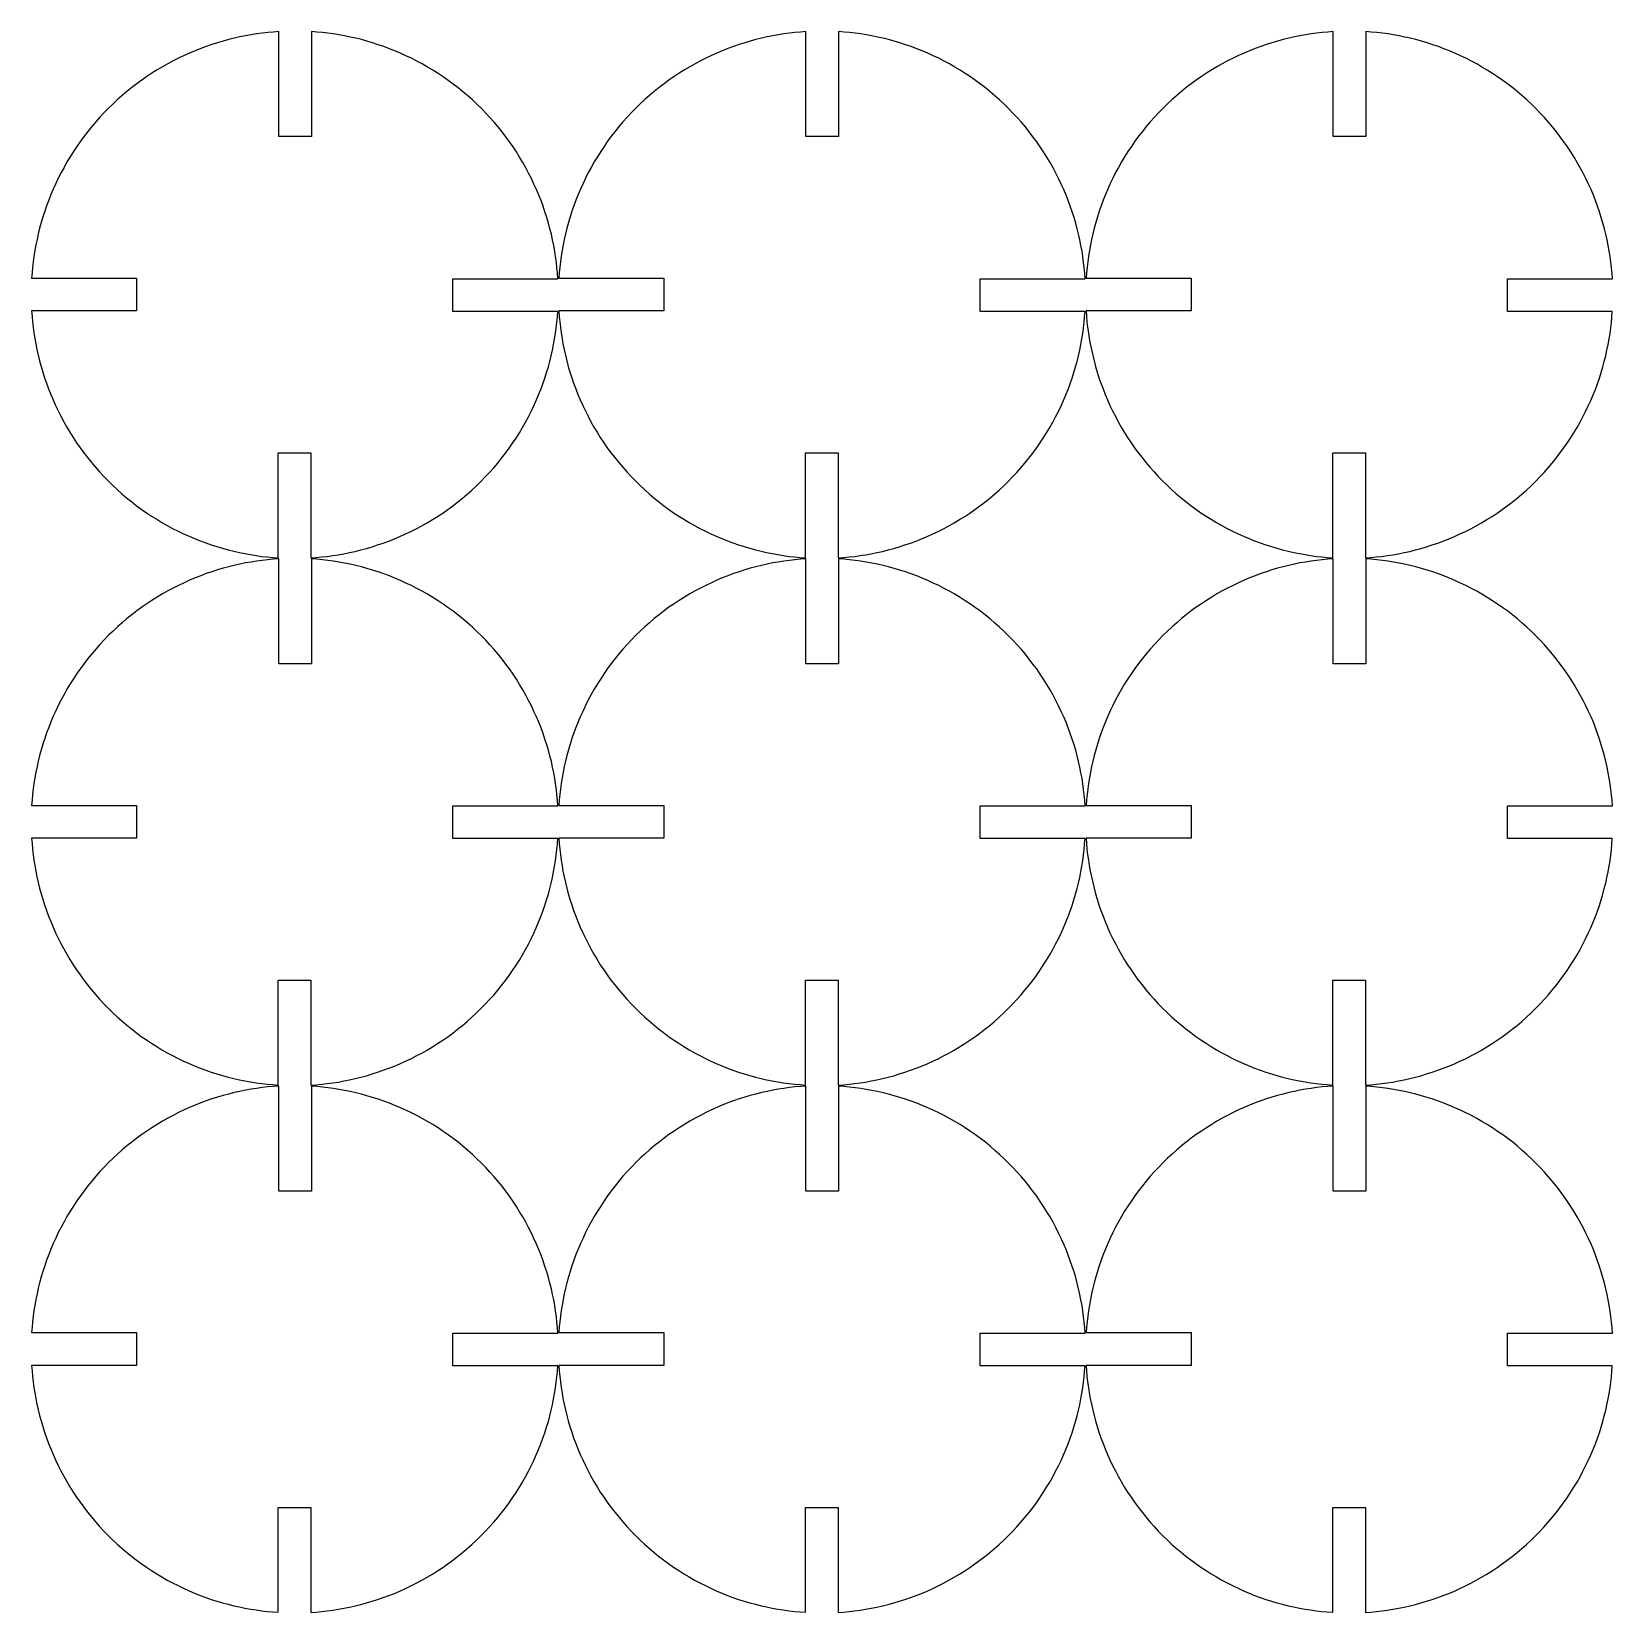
# Model space of a CAD drawing. Header units: millimetres. Extents: x -541 to 546, y 0 to 250.
# Drawn here: x -440.7 to -290.8, y 0 to 149.9 of the extents above; entities that cross this region are included whole.
import ezdxf

# ---------------------------------------------------------------- set-up
doc = ezdxf.new("R2010")
doc.units = ezdxf.units.MM
doc.header["$MEASUREMENT"] = 0
doc.layers.add('CIRCLE', color=2, linetype='Continuous')

msp = doc.modelspace()

# ---------------------------------------------------------------- linework, layer by layer
at = {"layer": 'CIRCLE'}
for points in [[(-390.81, 123.37), (-400.76, 123.37), (-400.76, 126.47), (-390.8, 126.47), (-390.84, 126.99), (-390.89, 127.51), (-390.95, 128.03), (-391.02, 128.56), (-391.1, 129.09), (-391.2, 129.62), (-391.31, 130.15), (-391.42, 130.68), (-391.56, 131.21), (-391.7, 131.75), (-391.86, 132.28), (-392.03, 132.81), (-392.21, 133.34), (-392.4, 133.87), (-392.61, 134.4), (-392.83, 134.92), (-393.07, 135.44), (-393.32, 135.96), (-393.58, 136.48), (-393.85, 136.99), (-394.13, 137.49), (-394.43, 137.99), (-394.74, 138.49), (-395.06, 138.97), (-395.4, 139.46), (-395.75, 139.93), (-396.1, 140.4), (-396.47, 140.86), (-396.85, 141.31), (-397.25, 141.75), (-397.65, 142.18), (-398.06, 142.6), (-398.48, 143.02), (-398.91, 143.42), (-399.36, 143.81), (-399.81, 144.2), (-400.26, 144.57), (-400.73, 144.93), (-401.2, 145.27), (-401.69, 145.61), (-402.17, 145.93), (-402.67, 146.25), (-403.17, 146.54), (-403.67, 146.83), (-404.18, 147.1), (-404.69, 147.37), (-405.21, 147.61), (-405.73, 147.85), (-406.26, 148.07), (-406.78, 148.28), (-407.31, 148.48), (-407.84, 148.66), (-408.38, 148.83), (-408.91, 148.99), (-409.44, 149.14), (-409.97, 149.27), (-410.51, 149.39), (-411.04, 149.5), (-411.57, 149.59), (-412.09, 149.68), (-412.62, 149.75), (-413.14, 149.81), (-413.67, 149.86), (-414.18, 149.9), (-414.18, 139.95), (-417.28, 139.95), (-417.28, 149.9), (-417.8, 149.86), (-418.32, 149.82), (-418.85, 149.76), (-419.37, 149.68), (-419.9, 149.6), (-420.43, 149.51), (-420.96, 149.4), (-421.49, 149.28), (-422.02, 149.15), (-422.56, 149.01), (-423.09, 148.85), (-423.62, 148.68), (-424.15, 148.5), (-424.68, 148.3), (-425.21, 148.09), (-425.73, 147.87), (-426.25, 147.64), (-426.77, 147.39), (-427.29, 147.13), (-427.8, 146.86), (-428.3, 146.57), (-428.8, 146.27), (-429.3, 145.96), (-429.78, 145.64), (-430.27, 145.31), (-430.74, 144.96), (-431.21, 144.6), (-431.67, 144.23), (-432.12, 143.85), (-432.56, 143.46), (-432.99, 143.06), (-433.42, 142.65), (-433.83, 142.22), (-434.23, 141.79), (-434.63, 141.35), (-435.01, 140.9), (-435.38, 140.44), (-435.74, 139.98), (-436.09, 139.5), (-436.42, 139.02), (-436.74, 138.53), (-437.06, 138.04), (-437.36, 137.54), (-437.64, 137.03), (-437.92, 136.53), (-438.18, 136.01), (-438.42, 135.49), (-438.66, 134.97), (-438.88, 134.45), (-439.09, 133.92), (-439.29, 133.39), (-439.47, 132.86), (-439.64, 132.33), (-439.8, 131.8), (-439.95, 131.26), (-440.08, 130.73), (-440.2, 130.2), (-440.31, 129.67), (-440.4, 129.14), (-440.49, 128.61), (-440.56, 128.08), (-440.62, 127.56), (-440.67, 127.04), (-440.71, 126.52), (-430.76, 126.52), (-430.76, 123.42), (-440.71, 123.42), (-440.67, 122.9), (-440.63, 122.38), (-440.57, 121.86), (-440.5, 121.33), (-440.41, 120.81), (-440.32, 120.28), (-440.21, 119.75), (-440.09, 119.21), (-439.96, 118.68), (-439.82, 118.15), (-439.66, 117.62), (-439.49, 117.08), (-439.31, 116.55), (-439.11, 116.02), (-438.9, 115.5), (-438.68, 114.97), (-438.45, 114.45), (-438.2, 113.93), (-437.94, 113.42), (-437.67, 112.91), (-437.38, 112.4), (-437.09, 111.9), (-436.78, 111.41), (-436.45, 110.92), (-436.12, 110.44), (-435.77, 109.96), (-435.41, 109.5), (-435.04, 109.04), (-434.66, 108.59), (-434.27, 108.15), (-433.87, 107.71), (-433.46, 107.29), (-433.03, 106.88), (-432.6, 106.47), (-432.16, 106.08), (-431.71, 105.7), (-431.25, 105.33), (-430.79, 104.97), (-430.31, 104.62), (-429.83, 104.28), (-429.34, 103.96), (-428.85, 103.65), (-428.35, 103.35), (-427.85, 103.06), (-427.34, 102.79), (-426.82, 102.53), (-426.3, 102.28), (-425.78, 102.05), (-425.26, 101.82), (-424.73, 101.61), (-424.2, 101.42), (-423.67, 101.23), (-423.14, 101.06), (-422.61, 100.9), (-422.08, 100.76), (-421.54, 100.63), (-421.01, 100.51), (-420.48, 100.4), (-419.95, 100.3), (-419.42, 100.22), (-418.9, 100.14), (-418.37, 100.08), (-417.85, 100.04), (-417.33, 100), (-417.33, 109.95), (-414.23, 109.95), (-414.23, 99.99), (-413.72, 100.03), (-413.19, 100.08), (-412.67, 100.14), (-412.15, 100.21), (-411.62, 100.29), (-411.09, 100.39), (-410.56, 100.49), (-410.02, 100.61), (-409.49, 100.75), (-408.96, 100.89), (-408.43, 101.05), (-407.9, 101.22), (-407.36, 101.4), (-406.84, 101.59), (-406.31, 101.8), (-405.78, 102.02), (-405.26, 102.26), (-404.74, 102.5), (-404.23, 102.76), (-403.72, 103.04), (-403.21, 103.32), (-402.71, 103.62), (-402.22, 103.93), (-401.73, 104.25), (-401.25, 104.59), (-400.78, 104.93), (-400.31, 105.29), (-399.85, 105.66), (-399.4, 106.04), (-398.96, 106.43), (-398.52, 106.84), (-398.1, 107.25), (-397.69, 107.67), (-397.28, 108.1), (-396.89, 108.54), (-396.51, 108.99), (-396.14, 109.45), (-395.78, 109.92), (-395.43, 110.39), (-395.1, 110.87), (-394.77, 111.36), (-394.46, 111.86), (-394.16, 112.35), (-393.87, 112.86), (-393.6, 113.37), (-393.34, 113.88), (-393.09, 114.4), (-392.86, 114.92), (-392.63, 115.45), (-392.42, 115.97), (-392.23, 116.5), (-392.04, 117.03), (-391.87, 117.56), (-391.71, 118.1), (-391.57, 118.63), (-391.44, 119.16), (-391.32, 119.69), (-391.21, 120.23), (-391.11, 120.76), (-391.03, 121.28), (-390.96, 121.81), (-390.9, 122.33), (-390.85, 122.85)], [(-340.81, 123.37), (-350.76, 123.37), (-350.76, 126.47), (-340.8, 126.47), (-340.84, 126.99), (-340.89, 127.51), (-340.95, 128.03), (-341.02, 128.56), (-341.1, 129.09), (-341.2, 129.62), (-341.31, 130.15), (-341.42, 130.68), (-341.56, 131.21), (-341.7, 131.75), (-341.86, 132.28), (-342.03, 132.81), (-342.21, 133.34), (-342.4, 133.87), (-342.61, 134.4), (-342.83, 134.92), (-343.07, 135.44), (-343.32, 135.96), (-343.58, 136.48), (-343.85, 136.99), (-344.13, 137.49), (-344.43, 137.99), (-344.74, 138.49), (-345.06, 138.97), (-345.4, 139.46), (-345.75, 139.93), (-346.1, 140.4), (-346.47, 140.86), (-346.85, 141.31), (-347.25, 141.75), (-347.65, 142.18), (-348.06, 142.6), (-348.48, 143.02), (-348.91, 143.42), (-349.36, 143.81), (-349.81, 144.2), (-350.26, 144.57), (-350.73, 144.93), (-351.2, 145.27), (-351.69, 145.61), (-352.17, 145.93), (-352.67, 146.25), (-353.17, 146.54), (-353.67, 146.83), (-354.18, 147.1), (-354.69, 147.37), (-355.21, 147.61), (-355.73, 147.85), (-356.26, 148.07), (-356.78, 148.28), (-357.31, 148.48), (-357.84, 148.66), (-358.38, 148.83), (-358.91, 148.99), (-359.44, 149.14), (-359.97, 149.27), (-360.51, 149.39), (-361.04, 149.5), (-361.57, 149.59), (-362.09, 149.68), (-362.62, 149.75), (-363.14, 149.81), (-363.67, 149.86), (-364.18, 149.9), (-364.18, 139.95), (-367.28, 139.95), (-367.28, 149.9), (-367.8, 149.86), (-368.32, 149.82), (-368.85, 149.76), (-369.37, 149.68), (-369.9, 149.6), (-370.43, 149.51), (-370.96, 149.4), (-371.49, 149.28), (-372.02, 149.15), (-372.56, 149.01), (-373.09, 148.85), (-373.62, 148.68), (-374.15, 148.5), (-374.68, 148.3), (-375.21, 148.09), (-375.73, 147.87), (-376.25, 147.64), (-376.77, 147.39), (-377.29, 147.13), (-377.8, 146.86), (-378.3, 146.57), (-378.8, 146.27), (-379.3, 145.96), (-379.78, 145.64), (-380.27, 145.31), (-380.74, 144.96), (-381.21, 144.6), (-381.67, 144.23), (-382.12, 143.85), (-382.56, 143.46), (-382.99, 143.06), (-383.42, 142.65), (-383.83, 142.22), (-384.23, 141.79), (-384.63, 141.35), (-385.01, 140.9), (-385.38, 140.44), (-385.74, 139.98), (-386.09, 139.5), (-386.42, 139.02), (-386.74, 138.53), (-387.06, 138.04), (-387.36, 137.54), (-387.64, 137.03), (-387.92, 136.53), (-388.18, 136.01), (-388.42, 135.49), (-388.66, 134.97), (-388.88, 134.45), (-389.09, 133.92), (-389.29, 133.39), (-389.47, 132.86), (-389.64, 132.33), (-389.8, 131.8), (-389.95, 131.26), (-390.08, 130.73), (-390.2, 130.2), (-390.31, 129.67), (-390.4, 129.14), (-390.49, 128.61), (-390.56, 128.08), (-390.62, 127.56), (-390.67, 127.04), (-390.71, 126.52), (-380.76, 126.52), (-380.76, 123.42), (-390.71, 123.42), (-390.67, 122.9), (-390.63, 122.38), (-390.57, 121.86), (-390.5, 121.33), (-390.41, 120.81), (-390.32, 120.28), (-390.21, 119.75), (-390.09, 119.21), (-389.96, 118.68), (-389.82, 118.15), (-389.66, 117.62), (-389.49, 117.08), (-389.31, 116.55), (-389.11, 116.02), (-388.9, 115.5), (-388.68, 114.97), (-388.45, 114.45), (-388.2, 113.93), (-387.94, 113.42), (-387.67, 112.91), (-387.38, 112.4), (-387.09, 111.9), (-386.78, 111.41), (-386.45, 110.92), (-386.12, 110.44), (-385.77, 109.96), (-385.41, 109.5), (-385.04, 109.04), (-384.66, 108.59), (-384.27, 108.15), (-383.87, 107.71), (-383.46, 107.29), (-383.03, 106.88), (-382.6, 106.47), (-382.16, 106.08), (-381.71, 105.7), (-381.25, 105.33), (-380.79, 104.97), (-380.31, 104.62), (-379.83, 104.28), (-379.34, 103.96), (-378.85, 103.65), (-378.35, 103.35), (-377.85, 103.06), (-377.34, 102.79), (-376.82, 102.53), (-376.3, 102.28), (-375.78, 102.05), (-375.26, 101.82), (-374.73, 101.61), (-374.2, 101.42), (-373.67, 101.23), (-373.14, 101.06), (-372.61, 100.9), (-372.08, 100.76), (-371.54, 100.63), (-371.01, 100.51), (-370.48, 100.4), (-369.95, 100.3), (-369.42, 100.22), (-368.9, 100.14), (-368.37, 100.08), (-367.85, 100.04), (-367.33, 100), (-367.33, 109.95), (-364.23, 109.95), (-364.23, 99.99), (-363.72, 100.03), (-363.19, 100.08), (-362.67, 100.14), (-362.15, 100.21), (-361.62, 100.29), (-361.09, 100.39), (-360.56, 100.49), (-360.02, 100.61), (-359.49, 100.75), (-358.96, 100.89), (-358.43, 101.05), (-357.9, 101.22), (-357.36, 101.4), (-356.84, 101.59), (-356.31, 101.8), (-355.78, 102.02), (-355.26, 102.26), (-354.74, 102.5), (-354.23, 102.76), (-353.72, 103.04), (-353.21, 103.32), (-352.71, 103.62), (-352.22, 103.93), (-351.73, 104.25), (-351.25, 104.59), (-350.78, 104.93), (-350.31, 105.29), (-349.85, 105.66), (-349.4, 106.04), (-348.96, 106.43), (-348.52, 106.84), (-348.1, 107.25), (-347.69, 107.67), (-347.28, 108.1), (-346.89, 108.54), (-346.51, 108.99), (-346.14, 109.45), (-345.78, 109.92), (-345.43, 110.39), (-345.1, 110.87), (-344.77, 111.36), (-344.46, 111.86), (-344.16, 112.35), (-343.87, 112.86), (-343.6, 113.37), (-343.34, 113.88), (-343.09, 114.4), (-342.86, 114.92), (-342.63, 115.45), (-342.42, 115.97), (-342.23, 116.5), (-342.04, 117.03), (-341.87, 117.56), (-341.71, 118.1), (-341.57, 118.63), (-341.44, 119.16), (-341.32, 119.69), (-341.21, 120.23), (-341.11, 120.76), (-341.03, 121.28), (-340.96, 121.81), (-340.9, 122.33), (-340.85, 122.85)], [(-290.81, 123.37), (-300.76, 123.37), (-300.76, 126.47), (-290.8, 126.47), (-290.84, 126.99), (-290.89, 127.51), (-290.95, 128.03), (-291.02, 128.56), (-291.1, 129.09), (-291.2, 129.62), (-291.31, 130.15), (-291.42, 130.68), (-291.56, 131.21), (-291.7, 131.75), (-291.86, 132.28), (-292.03, 132.81), (-292.21, 133.34), (-292.4, 133.87), (-292.61, 134.4), (-292.83, 134.92), (-293.07, 135.44), (-293.32, 135.96), (-293.58, 136.48), (-293.85, 136.99), (-294.13, 137.49), (-294.43, 137.99), (-294.74, 138.49), (-295.06, 138.97), (-295.4, 139.46), (-295.75, 139.93), (-296.1, 140.4), (-296.47, 140.86), (-296.85, 141.31), (-297.25, 141.75), (-297.65, 142.18), (-298.06, 142.6), (-298.48, 143.02), (-298.91, 143.42), (-299.36, 143.81), (-299.81, 144.2), (-300.26, 144.57), (-300.73, 144.93), (-301.2, 145.27), (-301.69, 145.61), (-302.17, 145.93), (-302.67, 146.25), (-303.17, 146.54), (-303.67, 146.83), (-304.18, 147.1), (-304.69, 147.37), (-305.21, 147.61), (-305.73, 147.85), (-306.26, 148.07), (-306.78, 148.28), (-307.31, 148.48), (-307.84, 148.66), (-308.38, 148.83), (-308.91, 148.99), (-309.44, 149.14), (-309.97, 149.27), (-310.51, 149.39), (-311.04, 149.5), (-311.57, 149.59), (-312.09, 149.68), (-312.62, 149.75), (-313.14, 149.81), (-313.67, 149.86), (-314.18, 149.9), (-314.18, 139.95), (-317.28, 139.95), (-317.28, 149.9), (-317.8, 149.86), (-318.32, 149.82), (-318.85, 149.76), (-319.37, 149.68), (-319.9, 149.6), (-320.43, 149.51), (-320.96, 149.4), (-321.49, 149.28), (-322.02, 149.15), (-322.56, 149.01), (-323.09, 148.85), (-323.62, 148.68), (-324.15, 148.5), (-324.68, 148.3), (-325.21, 148.09), (-325.73, 147.87), (-326.25, 147.64), (-326.77, 147.39), (-327.29, 147.13), (-327.8, 146.86), (-328.3, 146.57), (-328.8, 146.27), (-329.3, 145.96), (-329.78, 145.64), (-330.27, 145.31), (-330.74, 144.96), (-331.21, 144.6), (-331.67, 144.23), (-332.12, 143.85), (-332.56, 143.46), (-332.99, 143.06), (-333.42, 142.65), (-333.83, 142.22), (-334.23, 141.79), (-334.63, 141.35), (-335.01, 140.9), (-335.38, 140.44), (-335.74, 139.98), (-336.09, 139.5), (-336.42, 139.02), (-336.74, 138.53), (-337.06, 138.04), (-337.36, 137.54), (-337.64, 137.03), (-337.92, 136.53), (-338.18, 136.01), (-338.42, 135.49), (-338.66, 134.97), (-338.88, 134.45), (-339.09, 133.92), (-339.29, 133.39), (-339.47, 132.86), (-339.64, 132.33), (-339.8, 131.8), (-339.95, 131.26), (-340.08, 130.73), (-340.2, 130.2), (-340.31, 129.67), (-340.4, 129.14), (-340.49, 128.61), (-340.56, 128.08), (-340.62, 127.56), (-340.67, 127.04), (-340.71, 126.52), (-330.76, 126.52), (-330.76, 123.42), (-340.71, 123.42), (-340.67, 122.9), (-340.63, 122.38), (-340.57, 121.86), (-340.5, 121.33), (-340.41, 120.81), (-340.32, 120.28), (-340.21, 119.75), (-340.09, 119.21), (-339.96, 118.68), (-339.82, 118.15), (-339.66, 117.62), (-339.49, 117.08), (-339.31, 116.55), (-339.11, 116.02), (-338.9, 115.5), (-338.68, 114.97), (-338.45, 114.45), (-338.2, 113.93), (-337.94, 113.42), (-337.67, 112.91), (-337.38, 112.4), (-337.09, 111.9), (-336.78, 111.41), (-336.45, 110.92), (-336.12, 110.44), (-335.77, 109.96), (-335.41, 109.5), (-335.04, 109.04), (-334.66, 108.59), (-334.27, 108.15), (-333.87, 107.71), (-333.46, 107.29), (-333.03, 106.88), (-332.6, 106.47), (-332.16, 106.08), (-331.71, 105.7), (-331.25, 105.33), (-330.79, 104.97), (-330.31, 104.62), (-329.83, 104.28), (-329.34, 103.96), (-328.85, 103.65), (-328.35, 103.35), (-327.85, 103.06), (-327.34, 102.79), (-326.82, 102.53), (-326.3, 102.28), (-325.78, 102.05), (-325.26, 101.82), (-324.73, 101.61), (-324.2, 101.42), (-323.67, 101.23), (-323.14, 101.06), (-322.61, 100.9), (-322.08, 100.76), (-321.54, 100.63), (-321.01, 100.51), (-320.48, 100.4), (-319.95, 100.3), (-319.42, 100.22), (-318.9, 100.14), (-318.37, 100.08), (-317.85, 100.04), (-317.33, 100), (-317.33, 109.95), (-314.23, 109.95), (-314.23, 99.99), (-313.72, 100.03), (-313.19, 100.08), (-312.67, 100.14), (-312.15, 100.21), (-311.62, 100.29), (-311.09, 100.39), (-310.56, 100.49), (-310.02, 100.61), (-309.49, 100.75), (-308.96, 100.89), (-308.43, 101.05), (-307.9, 101.22), (-307.36, 101.4), (-306.84, 101.59), (-306.31, 101.8), (-305.78, 102.02), (-305.26, 102.26), (-304.74, 102.5), (-304.23, 102.76), (-303.72, 103.04), (-303.21, 103.32), (-302.71, 103.62), (-302.22, 103.93), (-301.73, 104.25), (-301.25, 104.59), (-300.78, 104.93), (-300.31, 105.29), (-299.85, 105.66), (-299.4, 106.04), (-298.96, 106.43), (-298.52, 106.84), (-298.1, 107.25), (-297.69, 107.67), (-297.28, 108.1), (-296.89, 108.54), (-296.51, 108.99), (-296.14, 109.45), (-295.78, 109.92), (-295.43, 110.39), (-295.1, 110.87), (-294.77, 111.36), (-294.46, 111.86), (-294.16, 112.35), (-293.87, 112.86), (-293.6, 113.37), (-293.34, 113.88), (-293.09, 114.4), (-292.86, 114.92), (-292.63, 115.45), (-292.42, 115.97), (-292.23, 116.5), (-292.04, 117.03), (-291.87, 117.56), (-291.71, 118.1), (-291.57, 118.63), (-291.44, 119.16), (-291.32, 119.69), (-291.21, 120.23), (-291.11, 120.76), (-291.03, 121.28), (-290.96, 121.81), (-290.9, 122.33), (-290.85, 122.85)], [(-390.81, 73.37), (-400.76, 73.37), (-400.76, 76.47), (-390.8, 76.47), (-390.84, 76.99), (-390.89, 77.51), (-390.95, 78.03), (-391.02, 78.56), (-391.1, 79.09), (-391.2, 79.62), (-391.31, 80.15), (-391.42, 80.68), (-391.56, 81.21), (-391.7, 81.75), (-391.86, 82.28), (-392.03, 82.81), (-392.21, 83.34), (-392.4, 83.87), (-392.61, 84.4), (-392.83, 84.92), (-393.07, 85.44), (-393.32, 85.96), (-393.58, 86.48), (-393.85, 86.99), (-394.13, 87.49), (-394.43, 87.99), (-394.74, 88.49), (-395.06, 88.97), (-395.4, 89.46), (-395.75, 89.93), (-396.1, 90.4), (-396.47, 90.86), (-396.85, 91.31), (-397.25, 91.75), (-397.65, 92.18), (-398.06, 92.6), (-398.48, 93.02), (-398.91, 93.42), (-399.36, 93.81), (-399.81, 94.2), (-400.26, 94.57), (-400.73, 94.93), (-401.2, 95.27), (-401.69, 95.61), (-402.17, 95.93), (-402.67, 96.25), (-403.17, 96.54), (-403.67, 96.83), (-404.18, 97.1), (-404.69, 97.37), (-405.21, 97.61), (-405.73, 97.85), (-406.26, 98.07), (-406.78, 98.28), (-407.31, 98.48), (-407.84, 98.66), (-408.38, 98.83), (-408.91, 98.99), (-409.44, 99.14), (-409.97, 99.27), (-410.51, 99.39), (-411.04, 99.5), (-411.57, 99.59), (-412.09, 99.68), (-412.62, 99.75), (-413.14, 99.81), (-413.67, 99.86), (-414.18, 99.9), (-414.18, 89.95), (-417.28, 89.95), (-417.28, 99.9), (-417.8, 99.86), (-418.32, 99.82), (-418.85, 99.76), (-419.37, 99.68), (-419.9, 99.6), (-420.43, 99.51), (-420.96, 99.4), (-421.49, 99.28), (-422.02, 99.15), (-422.56, 99.01), (-423.09, 98.85), (-423.62, 98.68), (-424.15, 98.5), (-424.68, 98.3), (-425.21, 98.09), (-425.73, 97.87), (-426.25, 97.64), (-426.77, 97.39), (-427.29, 97.13), (-427.8, 96.86), (-428.3, 96.57), (-428.8, 96.27), (-429.3, 95.96), (-429.78, 95.64), (-430.27, 95.31), (-430.74, 94.96), (-431.21, 94.6), (-431.67, 94.23), (-432.12, 93.85), (-432.56, 93.46), (-432.99, 93.06), (-433.42, 92.65), (-433.83, 92.22), (-434.23, 91.79), (-434.63, 91.35), (-435.01, 90.9), (-435.38, 90.44), (-435.74, 89.98), (-436.09, 89.5), (-436.42, 89.02), (-436.74, 88.53), (-437.06, 88.04), (-437.36, 87.54), (-437.64, 87.03), (-437.92, 86.53), (-438.18, 86.01), (-438.42, 85.49), (-438.66, 84.97), (-438.88, 84.45), (-439.09, 83.92), (-439.29, 83.39), (-439.47, 82.86), (-439.64, 82.33), (-439.8, 81.8), (-439.95, 81.26), (-440.08, 80.73), (-440.2, 80.2), (-440.31, 79.67), (-440.4, 79.14), (-440.49, 78.61), (-440.56, 78.08), (-440.62, 77.56), (-440.67, 77.04), (-440.71, 76.52), (-430.76, 76.52), (-430.76, 73.42), (-440.71, 73.42), (-440.67, 72.9), (-440.63, 72.38), (-440.57, 71.86), (-440.5, 71.33), (-440.41, 70.81), (-440.32, 70.28), (-440.21, 69.75), (-440.09, 69.21), (-439.96, 68.68), (-439.82, 68.15), (-439.66, 67.62), (-439.49, 67.08), (-439.31, 66.55), (-439.11, 66.02), (-438.9, 65.5), (-438.68, 64.97), (-438.45, 64.45), (-438.2, 63.93), (-437.94, 63.42), (-437.67, 62.91), (-437.38, 62.4), (-437.09, 61.9), (-436.78, 61.41), (-436.45, 60.92), (-436.12, 60.44), (-435.77, 59.96), (-435.41, 59.5), (-435.04, 59.04), (-434.66, 58.59), (-434.27, 58.15), (-433.87, 57.71), (-433.46, 57.29), (-433.03, 56.88), (-432.6, 56.47), (-432.16, 56.08), (-431.71, 55.7), (-431.25, 55.33), (-430.79, 54.97), (-430.31, 54.62), (-429.83, 54.28), (-429.34, 53.96), (-428.85, 53.65), (-428.35, 53.35), (-427.85, 53.06), (-427.34, 52.79), (-426.82, 52.53), (-426.3, 52.28), (-425.78, 52.05), (-425.26, 51.82), (-424.73, 51.61), (-424.2, 51.42), (-423.67, 51.23), (-423.14, 51.06), (-422.61, 50.9), (-422.08, 50.76), (-421.54, 50.63), (-421.01, 50.51), (-420.48, 50.4), (-419.95, 50.3), (-419.42, 50.22), (-418.9, 50.14), (-418.37, 50.08), (-417.85, 50.04), (-417.33, 50), (-417.33, 59.95), (-414.23, 59.95), (-414.23, 49.99), (-413.72, 50.03), (-413.19, 50.08), (-412.67, 50.14), (-412.15, 50.21), (-411.62, 50.29), (-411.09, 50.39), (-410.56, 50.49), (-410.02, 50.61), (-409.49, 50.75), (-408.96, 50.89), (-408.43, 51.05), (-407.9, 51.22), (-407.36, 51.4), (-406.84, 51.59), (-406.31, 51.8), (-405.78, 52.02), (-405.26, 52.26), (-404.74, 52.5), (-404.23, 52.76), (-403.72, 53.04), (-403.21, 53.32), (-402.71, 53.62), (-402.22, 53.93), (-401.73, 54.25), (-401.25, 54.59), (-400.78, 54.93), (-400.31, 55.29), (-399.85, 55.66), (-399.4, 56.04), (-398.96, 56.43), (-398.52, 56.84), (-398.1, 57.25), (-397.69, 57.67), (-397.28, 58.1), (-396.89, 58.54), (-396.51, 58.99), (-396.14, 59.45), (-395.78, 59.92), (-395.43, 60.39), (-395.1, 60.87), (-394.77, 61.36), (-394.46, 61.86), (-394.16, 62.35), (-393.87, 62.86), (-393.6, 63.37), (-393.34, 63.88), (-393.09, 64.4), (-392.86, 64.92), (-392.63, 65.45), (-392.42, 65.97), (-392.23, 66.5), (-392.04, 67.03), (-391.87, 67.56), (-391.71, 68.1), (-391.57, 68.63), (-391.44, 69.16), (-391.32, 69.69), (-391.21, 70.23), (-391.11, 70.76), (-391.03, 71.28), (-390.96, 71.81), (-390.9, 72.33), (-390.85, 72.85)], [(-340.81, 73.37), (-350.76, 73.37), (-350.76, 76.47), (-340.8, 76.47), (-340.84, 76.99), (-340.89, 77.51), (-340.95, 78.03), (-341.02, 78.56), (-341.1, 79.09), (-341.2, 79.62), (-341.31, 80.15), (-341.42, 80.68), (-341.56, 81.21), (-341.7, 81.75), (-341.86, 82.28), (-342.03, 82.81), (-342.21, 83.34), (-342.4, 83.87), (-342.61, 84.4), (-342.83, 84.92), (-343.07, 85.44), (-343.32, 85.96), (-343.58, 86.48), (-343.85, 86.99), (-344.13, 87.49), (-344.43, 87.99), (-344.74, 88.49), (-345.06, 88.97), (-345.4, 89.46), (-345.75, 89.93), (-346.1, 90.4), (-346.47, 90.86), (-346.85, 91.31), (-347.25, 91.75), (-347.65, 92.18), (-348.06, 92.6), (-348.48, 93.02), (-348.91, 93.42), (-349.36, 93.81), (-349.81, 94.2), (-350.26, 94.57), (-350.73, 94.93), (-351.2, 95.27), (-351.69, 95.61), (-352.17, 95.93), (-352.67, 96.25), (-353.17, 96.54), (-353.67, 96.83), (-354.18, 97.1), (-354.69, 97.37), (-355.21, 97.61), (-355.73, 97.85), (-356.26, 98.07), (-356.78, 98.28), (-357.31, 98.48), (-357.84, 98.66), (-358.38, 98.83), (-358.91, 98.99), (-359.44, 99.14), (-359.97, 99.27), (-360.51, 99.39), (-361.04, 99.5), (-361.57, 99.59), (-362.09, 99.68), (-362.62, 99.75), (-363.14, 99.81), (-363.67, 99.86), (-364.18, 99.9), (-364.18, 89.95), (-367.28, 89.95), (-367.28, 99.9), (-367.8, 99.86), (-368.32, 99.82), (-368.85, 99.76), (-369.37, 99.68), (-369.9, 99.6), (-370.43, 99.51), (-370.96, 99.4), (-371.49, 99.28), (-372.02, 99.15), (-372.56, 99.01), (-373.09, 98.85), (-373.62, 98.68), (-374.15, 98.5), (-374.68, 98.3), (-375.21, 98.09), (-375.73, 97.87), (-376.25, 97.64), (-376.77, 97.39), (-377.29, 97.13), (-377.8, 96.86), (-378.3, 96.57), (-378.8, 96.27), (-379.3, 95.96), (-379.78, 95.64), (-380.27, 95.31), (-380.74, 94.96), (-381.21, 94.6), (-381.67, 94.23), (-382.12, 93.85), (-382.56, 93.46), (-382.99, 93.06), (-383.42, 92.65), (-383.83, 92.22), (-384.23, 91.79), (-384.63, 91.35), (-385.01, 90.9), (-385.38, 90.44), (-385.74, 89.98), (-386.09, 89.5), (-386.42, 89.02), (-386.74, 88.53), (-387.06, 88.04), (-387.36, 87.54), (-387.64, 87.03), (-387.92, 86.53), (-388.18, 86.01), (-388.42, 85.49), (-388.66, 84.97), (-388.88, 84.45), (-389.09, 83.92), (-389.29, 83.39), (-389.47, 82.86), (-389.64, 82.33), (-389.8, 81.8), (-389.95, 81.26), (-390.08, 80.73), (-390.2, 80.2), (-390.31, 79.67), (-390.4, 79.14), (-390.49, 78.61), (-390.56, 78.08), (-390.62, 77.56), (-390.67, 77.04), (-390.71, 76.52), (-380.76, 76.52), (-380.76, 73.42), (-390.71, 73.42), (-390.67, 72.9), (-390.63, 72.38), (-390.57, 71.86), (-390.5, 71.33), (-390.41, 70.81), (-390.32, 70.28), (-390.21, 69.75), (-390.09, 69.21), (-389.96, 68.68), (-389.82, 68.15), (-389.66, 67.62), (-389.49, 67.08), (-389.31, 66.55), (-389.11, 66.02), (-388.9, 65.5), (-388.68, 64.97), (-388.45, 64.45), (-388.2, 63.93), (-387.94, 63.42), (-387.67, 62.91), (-387.38, 62.4), (-387.09, 61.9), (-386.78, 61.41), (-386.45, 60.92), (-386.12, 60.44), (-385.77, 59.96), (-385.41, 59.5), (-385.04, 59.04), (-384.66, 58.59), (-384.27, 58.15), (-383.87, 57.71), (-383.46, 57.29), (-383.03, 56.88), (-382.6, 56.47), (-382.16, 56.08), (-381.71, 55.7), (-381.25, 55.33), (-380.79, 54.97), (-380.31, 54.62), (-379.83, 54.28), (-379.34, 53.96), (-378.85, 53.65), (-378.35, 53.35), (-377.85, 53.06), (-377.34, 52.79), (-376.82, 52.53), (-376.3, 52.28), (-375.78, 52.05), (-375.26, 51.82), (-374.73, 51.61), (-374.2, 51.42), (-373.67, 51.23), (-373.14, 51.06), (-372.61, 50.9), (-372.08, 50.76), (-371.54, 50.63), (-371.01, 50.51), (-370.48, 50.4), (-369.95, 50.3), (-369.42, 50.22), (-368.9, 50.14), (-368.37, 50.08), (-367.85, 50.04), (-367.33, 50), (-367.33, 59.95), (-364.23, 59.95), (-364.23, 49.99), (-363.72, 50.03), (-363.19, 50.08), (-362.67, 50.14), (-362.15, 50.21), (-361.62, 50.29), (-361.09, 50.39), (-360.56, 50.49), (-360.02, 50.61), (-359.49, 50.75), (-358.96, 50.89), (-358.43, 51.05), (-357.9, 51.22), (-357.36, 51.4), (-356.84, 51.59), (-356.31, 51.8), (-355.78, 52.02), (-355.26, 52.26), (-354.74, 52.5), (-354.23, 52.76), (-353.72, 53.04), (-353.21, 53.32), (-352.71, 53.62), (-352.22, 53.93), (-351.73, 54.25), (-351.25, 54.59), (-350.78, 54.93), (-350.31, 55.29), (-349.85, 55.66), (-349.4, 56.04), (-348.96, 56.43), (-348.52, 56.84), (-348.1, 57.25), (-347.69, 57.67), (-347.28, 58.1), (-346.89, 58.54), (-346.51, 58.99), (-346.14, 59.45), (-345.78, 59.92), (-345.43, 60.39), (-345.1, 60.87), (-344.77, 61.36), (-344.46, 61.86), (-344.16, 62.35), (-343.87, 62.86), (-343.6, 63.37), (-343.34, 63.88), (-343.09, 64.4), (-342.86, 64.92), (-342.63, 65.45), (-342.42, 65.97), (-342.23, 66.5), (-342.04, 67.03), (-341.87, 67.56), (-341.71, 68.1), (-341.57, 68.63), (-341.44, 69.16), (-341.32, 69.69), (-341.21, 70.23), (-341.11, 70.76), (-341.03, 71.28), (-340.96, 71.81), (-340.9, 72.33), (-340.85, 72.85)], [(-290.81, 73.37), (-300.76, 73.37), (-300.76, 76.47), (-290.8, 76.47), (-290.84, 76.99), (-290.89, 77.51), (-290.95, 78.03), (-291.02, 78.56), (-291.1, 79.09), (-291.2, 79.62), (-291.31, 80.15), (-291.42, 80.68), (-291.56, 81.21), (-291.7, 81.75), (-291.86, 82.28), (-292.03, 82.81), (-292.21, 83.34), (-292.4, 83.87), (-292.61, 84.4), (-292.83, 84.92), (-293.07, 85.44), (-293.32, 85.96), (-293.58, 86.48), (-293.85, 86.99), (-294.13, 87.49), (-294.43, 87.99), (-294.74, 88.49), (-295.06, 88.97), (-295.4, 89.46), (-295.75, 89.93), (-296.1, 90.4), (-296.47, 90.86), (-296.85, 91.31), (-297.25, 91.75), (-297.65, 92.18), (-298.06, 92.6), (-298.48, 93.02), (-298.91, 93.42), (-299.36, 93.81), (-299.81, 94.2), (-300.26, 94.57), (-300.73, 94.93), (-301.2, 95.27), (-301.69, 95.61), (-302.17, 95.93), (-302.67, 96.25), (-303.17, 96.54), (-303.67, 96.83), (-304.18, 97.1), (-304.69, 97.37), (-305.21, 97.61), (-305.73, 97.85), (-306.26, 98.07), (-306.78, 98.28), (-307.31, 98.48), (-307.84, 98.66), (-308.38, 98.83), (-308.91, 98.99), (-309.44, 99.14), (-309.97, 99.27), (-310.51, 99.39), (-311.04, 99.5), (-311.57, 99.59), (-312.09, 99.68), (-312.62, 99.75), (-313.14, 99.81), (-313.67, 99.86), (-314.18, 99.9), (-314.18, 89.95), (-317.28, 89.95), (-317.28, 99.9), (-317.8, 99.86), (-318.32, 99.82), (-318.85, 99.76), (-319.37, 99.68), (-319.9, 99.6), (-320.43, 99.51), (-320.96, 99.4), (-321.49, 99.28), (-322.02, 99.15), (-322.56, 99.01), (-323.09, 98.85), (-323.62, 98.68), (-324.15, 98.5), (-324.68, 98.3), (-325.21, 98.09), (-325.73, 97.87), (-326.25, 97.64), (-326.77, 97.39), (-327.29, 97.13), (-327.8, 96.86), (-328.3, 96.57), (-328.8, 96.27), (-329.3, 95.96), (-329.78, 95.64), (-330.27, 95.31), (-330.74, 94.96), (-331.21, 94.6), (-331.67, 94.23), (-332.12, 93.85), (-332.56, 93.46), (-332.99, 93.06), (-333.42, 92.65), (-333.83, 92.22), (-334.23, 91.79), (-334.63, 91.35), (-335.01, 90.9), (-335.38, 90.44), (-335.74, 89.98), (-336.09, 89.5), (-336.42, 89.02), (-336.74, 88.53), (-337.06, 88.04), (-337.36, 87.54), (-337.64, 87.03), (-337.92, 86.53), (-338.18, 86.01), (-338.42, 85.49), (-338.66, 84.97), (-338.88, 84.45), (-339.09, 83.92), (-339.29, 83.39), (-339.47, 82.86), (-339.64, 82.33), (-339.8, 81.8), (-339.95, 81.26), (-340.08, 80.73), (-340.2, 80.2), (-340.31, 79.67), (-340.4, 79.14), (-340.49, 78.61), (-340.56, 78.08), (-340.62, 77.56), (-340.67, 77.04), (-340.71, 76.52), (-330.76, 76.52), (-330.76, 73.42), (-340.71, 73.42), (-340.67, 72.9), (-340.63, 72.38), (-340.57, 71.86), (-340.5, 71.33), (-340.41, 70.81), (-340.32, 70.28), (-340.21, 69.75), (-340.09, 69.21), (-339.96, 68.68), (-339.82, 68.15), (-339.66, 67.62), (-339.49, 67.08), (-339.31, 66.55), (-339.11, 66.02), (-338.9, 65.5), (-338.68, 64.97), (-338.45, 64.45), (-338.2, 63.93), (-337.94, 63.42), (-337.67, 62.91), (-337.38, 62.4), (-337.09, 61.9), (-336.78, 61.41), (-336.45, 60.92), (-336.12, 60.44), (-335.77, 59.96), (-335.41, 59.5), (-335.04, 59.04), (-334.66, 58.59), (-334.27, 58.15), (-333.87, 57.71), (-333.46, 57.29), (-333.03, 56.88), (-332.6, 56.47), (-332.16, 56.08), (-331.71, 55.7), (-331.25, 55.33), (-330.79, 54.97), (-330.31, 54.62), (-329.83, 54.28), (-329.34, 53.96), (-328.85, 53.65), (-328.35, 53.35), (-327.85, 53.06), (-327.34, 52.79), (-326.82, 52.53), (-326.3, 52.28), (-325.78, 52.05), (-325.26, 51.82), (-324.73, 51.61), (-324.2, 51.42), (-323.67, 51.23), (-323.14, 51.06), (-322.61, 50.9), (-322.08, 50.76), (-321.54, 50.63), (-321.01, 50.51), (-320.48, 50.4), (-319.95, 50.3), (-319.42, 50.22), (-318.9, 50.14), (-318.37, 50.08), (-317.85, 50.04), (-317.33, 50), (-317.33, 59.95), (-314.23, 59.95), (-314.23, 49.99), (-313.72, 50.03), (-313.19, 50.08), (-312.67, 50.14), (-312.15, 50.21), (-311.62, 50.29), (-311.09, 50.39), (-310.56, 50.49), (-310.02, 50.61), (-309.49, 50.75), (-308.96, 50.89), (-308.43, 51.05), (-307.9, 51.22), (-307.36, 51.4), (-306.84, 51.59), (-306.31, 51.8), (-305.78, 52.02), (-305.26, 52.26), (-304.74, 52.5), (-304.23, 52.76), (-303.72, 53.04), (-303.21, 53.32), (-302.71, 53.62), (-302.22, 53.93), (-301.73, 54.25), (-301.25, 54.59), (-300.78, 54.93), (-300.31, 55.29), (-299.85, 55.66), (-299.4, 56.04), (-298.96, 56.43), (-298.52, 56.84), (-298.1, 57.25), (-297.69, 57.67), (-297.28, 58.1), (-296.89, 58.54), (-296.51, 58.99), (-296.14, 59.45), (-295.78, 59.92), (-295.43, 60.39), (-295.1, 60.87), (-294.77, 61.36), (-294.46, 61.86), (-294.16, 62.35), (-293.87, 62.86), (-293.6, 63.37), (-293.34, 63.88), (-293.09, 64.4), (-292.86, 64.92), (-292.63, 65.45), (-292.42, 65.97), (-292.23, 66.5), (-292.04, 67.03), (-291.87, 67.56), (-291.71, 68.1), (-291.57, 68.63), (-291.44, 69.16), (-291.32, 69.69), (-291.21, 70.23), (-291.11, 70.76), (-291.03, 71.28), (-290.96, 71.81), (-290.9, 72.33), (-290.85, 72.85)], [(-390.81, 23.37), (-400.76, 23.37), (-400.76, 26.47), (-390.8, 26.47), (-390.84, 26.99), (-390.89, 27.51), (-390.95, 28.03), (-391.02, 28.56), (-391.1, 29.09), (-391.2, 29.62), (-391.31, 30.15), (-391.42, 30.68), (-391.56, 31.21), (-391.7, 31.75), (-391.86, 32.28), (-392.03, 32.81), (-392.21, 33.34), (-392.4, 33.87), (-392.61, 34.4), (-392.83, 34.92), (-393.07, 35.44), (-393.32, 35.96), (-393.58, 36.48), (-393.85, 36.99), (-394.13, 37.49), (-394.43, 37.99), (-394.74, 38.49), (-395.06, 38.97), (-395.4, 39.46), (-395.75, 39.93), (-396.1, 40.4), (-396.47, 40.86), (-396.85, 41.31), (-397.25, 41.75), (-397.65, 42.18), (-398.06, 42.6), (-398.48, 43.02), (-398.91, 43.42), (-399.36, 43.81), (-399.81, 44.2), (-400.26, 44.57), (-400.73, 44.93), (-401.2, 45.27), (-401.69, 45.61), (-402.17, 45.93), (-402.67, 46.25), (-403.17, 46.54), (-403.67, 46.83), (-404.18, 47.1), (-404.69, 47.37), (-405.21, 47.61), (-405.73, 47.85), (-406.26, 48.07), (-406.78, 48.28), (-407.31, 48.48), (-407.84, 48.66), (-408.38, 48.83), (-408.91, 48.99), (-409.44, 49.14), (-409.97, 49.27), (-410.51, 49.39), (-411.04, 49.5), (-411.57, 49.59), (-412.09, 49.68), (-412.62, 49.75), (-413.14, 49.81), (-413.67, 49.86), (-414.18, 49.9), (-414.18, 39.95), (-417.28, 39.95), (-417.28, 49.9), (-417.8, 49.86), (-418.32, 49.82), (-418.85, 49.76), (-419.37, 49.68), (-419.9, 49.6), (-420.43, 49.51), (-420.96, 49.4), (-421.49, 49.28), (-422.02, 49.15), (-422.56, 49.01), (-423.09, 48.85), (-423.62, 48.68), (-424.15, 48.5), (-424.68, 48.3), (-425.21, 48.09), (-425.73, 47.87), (-426.25, 47.64), (-426.77, 47.39), (-427.29, 47.13), (-427.8, 46.86), (-428.3, 46.57), (-428.8, 46.27), (-429.3, 45.96), (-429.78, 45.64), (-430.27, 45.31), (-430.74, 44.96), (-431.21, 44.6), (-431.67, 44.23), (-432.12, 43.85), (-432.56, 43.46), (-432.99, 43.06), (-433.42, 42.65), (-433.83, 42.22), (-434.23, 41.79), (-434.63, 41.35), (-435.01, 40.9), (-435.38, 40.44), (-435.74, 39.98), (-436.09, 39.5), (-436.42, 39.02), (-436.74, 38.53), (-437.06, 38.04), (-437.36, 37.54), (-437.64, 37.03), (-437.92, 36.53), (-438.18, 36.01), (-438.42, 35.49), (-438.66, 34.97), (-438.88, 34.45), (-439.09, 33.92), (-439.29, 33.39), (-439.47, 32.86), (-439.64, 32.33), (-439.8, 31.8), (-439.95, 31.26), (-440.08, 30.73), (-440.2, 30.2), (-440.31, 29.67), (-440.4, 29.14), (-440.49, 28.61), (-440.56, 28.08), (-440.62, 27.56), (-440.67, 27.04), (-440.71, 26.52), (-430.76, 26.52), (-430.76, 23.42), (-440.71, 23.42), (-440.67, 22.9), (-440.63, 22.38), (-440.57, 21.86), (-440.5, 21.33), (-440.41, 20.81), (-440.32, 20.28), (-440.21, 19.75), (-440.09, 19.21), (-439.96, 18.68), (-439.82, 18.15), (-439.66, 17.62), (-439.49, 17.08), (-439.31, 16.55), (-439.11, 16.02), (-438.9, 15.5), (-438.68, 14.97), (-438.45, 14.45), (-438.2, 13.93), (-437.94, 13.42), (-437.67, 12.91), (-437.38, 12.4), (-437.09, 11.9), (-436.78, 11.41), (-436.45, 10.92), (-436.12, 10.44), (-435.77, 9.96), (-435.41, 9.5), (-435.04, 9.04), (-434.66, 8.59), (-434.27, 8.15), (-433.87, 7.71), (-433.46, 7.29), (-433.03, 6.88), (-432.6, 6.47), (-432.16, 6.08), (-431.71, 5.7), (-431.25, 5.33), (-430.79, 4.97), (-430.31, 4.62), (-429.83, 4.28), (-429.34, 3.96), (-428.85, 3.65), (-428.35, 3.35), (-427.85, 3.06), (-427.34, 2.79), (-426.82, 2.53), (-426.3, 2.28), (-425.78, 2.05), (-425.26, 1.82), (-424.73, 1.61), (-424.2, 1.42), (-423.67, 1.23), (-423.14, 1.06), (-422.61, 0.9), (-422.08, 0.76), (-421.54, 0.63), (-421.01, 0.51), (-420.48, 0.4), (-419.95, 0.3), (-419.42, 0.22), (-418.9, 0.14), (-418.37, 0.08), (-417.85, 0.04), (-417.33, 0), (-417.33, 9.95), (-414.23, 9.95), (-414.23, -0.01), (-413.72, 0.03), (-413.19, 0.08), (-412.67, 0.14), (-412.15, 0.21), (-411.62, 0.29), (-411.09, 0.39), (-410.56, 0.49), (-410.02, 0.61), (-409.49, 0.75), (-408.96, 0.89), (-408.43, 1.05), (-407.9, 1.22), (-407.36, 1.4), (-406.84, 1.59), (-406.31, 1.8), (-405.78, 2.02), (-405.26, 2.26), (-404.74, 2.5), (-404.23, 2.76), (-403.72, 3.04), (-403.21, 3.32), (-402.71, 3.62), (-402.22, 3.93), (-401.73, 4.25), (-401.25, 4.59), (-400.78, 4.93), (-400.31, 5.29), (-399.85, 5.66), (-399.4, 6.04), (-398.96, 6.43), (-398.52, 6.84), (-398.1, 7.25), (-397.69, 7.67), (-397.28, 8.1), (-396.89, 8.54), (-396.51, 8.99), (-396.14, 9.45), (-395.78, 9.92), (-395.43, 10.39), (-395.1, 10.87), (-394.77, 11.36), (-394.46, 11.86), (-394.16, 12.35), (-393.87, 12.86), (-393.6, 13.37), (-393.34, 13.88), (-393.09, 14.4), (-392.86, 14.92), (-392.63, 15.45), (-392.42, 15.97), (-392.23, 16.5), (-392.04, 17.03), (-391.87, 17.56), (-391.71, 18.1), (-391.57, 18.63), (-391.44, 19.16), (-391.32, 19.69), (-391.21, 20.23), (-391.11, 20.76), (-391.03, 21.28), (-390.96, 21.81), (-390.9, 22.33), (-390.85, 22.85)], [(-340.81, 23.37), (-350.76, 23.37), (-350.76, 26.47), (-340.8, 26.47), (-340.84, 26.99), (-340.89, 27.51), (-340.95, 28.03), (-341.02, 28.56), (-341.1, 29.09), (-341.2, 29.62), (-341.31, 30.15), (-341.42, 30.68), (-341.56, 31.21), (-341.7, 31.75), (-341.86, 32.28), (-342.03, 32.81), (-342.21, 33.34), (-342.4, 33.87), (-342.61, 34.4), (-342.83, 34.92), (-343.07, 35.44), (-343.32, 35.96), (-343.58, 36.48), (-343.85, 36.99), (-344.13, 37.49), (-344.43, 37.99), (-344.74, 38.49), (-345.06, 38.97), (-345.4, 39.46), (-345.75, 39.93), (-346.1, 40.4), (-346.47, 40.86), (-346.85, 41.31), (-347.25, 41.75), (-347.65, 42.18), (-348.06, 42.6), (-348.48, 43.02), (-348.91, 43.42), (-349.36, 43.81), (-349.81, 44.2), (-350.26, 44.57), (-350.73, 44.93), (-351.2, 45.27), (-351.69, 45.61), (-352.17, 45.93), (-352.67, 46.25), (-353.17, 46.54), (-353.67, 46.83), (-354.18, 47.1), (-354.69, 47.37), (-355.21, 47.61), (-355.73, 47.85), (-356.26, 48.07), (-356.78, 48.28), (-357.31, 48.48), (-357.84, 48.66), (-358.38, 48.83), (-358.91, 48.99), (-359.44, 49.14), (-359.97, 49.27), (-360.51, 49.39), (-361.04, 49.5), (-361.57, 49.59), (-362.09, 49.68), (-362.62, 49.75), (-363.14, 49.81), (-363.67, 49.86), (-364.18, 49.9), (-364.18, 39.95), (-367.28, 39.95), (-367.28, 49.9), (-367.8, 49.86), (-368.32, 49.82), (-368.85, 49.76), (-369.37, 49.68), (-369.9, 49.6), (-370.43, 49.51), (-370.96, 49.4), (-371.49, 49.28), (-372.02, 49.15), (-372.56, 49.01), (-373.09, 48.85), (-373.62, 48.68), (-374.15, 48.5), (-374.68, 48.3), (-375.21, 48.09), (-375.73, 47.87), (-376.25, 47.64), (-376.77, 47.39), (-377.29, 47.13), (-377.8, 46.86), (-378.3, 46.57), (-378.8, 46.27), (-379.3, 45.96), (-379.78, 45.64), (-380.27, 45.31), (-380.74, 44.96), (-381.21, 44.6), (-381.67, 44.23), (-382.12, 43.85), (-382.56, 43.46), (-382.99, 43.06), (-383.42, 42.65), (-383.83, 42.22), (-384.23, 41.79), (-384.63, 41.35), (-385.01, 40.9), (-385.38, 40.44), (-385.74, 39.98), (-386.09, 39.5), (-386.42, 39.02), (-386.74, 38.53), (-387.06, 38.04), (-387.36, 37.54), (-387.64, 37.03), (-387.92, 36.53), (-388.18, 36.01), (-388.42, 35.49), (-388.66, 34.97), (-388.88, 34.45), (-389.09, 33.92), (-389.29, 33.39), (-389.47, 32.86), (-389.64, 32.33), (-389.8, 31.8), (-389.95, 31.26), (-390.08, 30.73), (-390.2, 30.2), (-390.31, 29.67), (-390.4, 29.14), (-390.49, 28.61), (-390.56, 28.08), (-390.62, 27.56), (-390.67, 27.04), (-390.71, 26.52), (-380.76, 26.52), (-380.76, 23.42), (-390.71, 23.42), (-390.67, 22.9), (-390.63, 22.38), (-390.57, 21.86), (-390.5, 21.33), (-390.41, 20.81), (-390.32, 20.28), (-390.21, 19.75), (-390.09, 19.21), (-389.96, 18.68), (-389.82, 18.15), (-389.66, 17.62), (-389.49, 17.08), (-389.31, 16.55), (-389.11, 16.02), (-388.9, 15.5), (-388.68, 14.97), (-388.45, 14.45), (-388.2, 13.93), (-387.94, 13.42), (-387.67, 12.91), (-387.38, 12.4), (-387.09, 11.9), (-386.78, 11.41), (-386.45, 10.92), (-386.12, 10.44), (-385.77, 9.96), (-385.41, 9.5), (-385.04, 9.04), (-384.66, 8.59), (-384.27, 8.15), (-383.87, 7.71), (-383.46, 7.29), (-383.03, 6.88), (-382.6, 6.47), (-382.16, 6.08), (-381.71, 5.7), (-381.25, 5.33), (-380.79, 4.97), (-380.31, 4.62), (-379.83, 4.28), (-379.34, 3.96), (-378.85, 3.65), (-378.35, 3.35), (-377.85, 3.06), (-377.34, 2.79), (-376.82, 2.53), (-376.3, 2.28), (-375.78, 2.05), (-375.26, 1.82), (-374.73, 1.61), (-374.2, 1.42), (-373.67, 1.23), (-373.14, 1.06), (-372.61, 0.9), (-372.08, 0.76), (-371.54, 0.63), (-371.01, 0.51), (-370.48, 0.4), (-369.95, 0.3), (-369.42, 0.22), (-368.9, 0.14), (-368.37, 0.08), (-367.85, 0.04), (-367.33, 0), (-367.33, 9.95), (-364.23, 9.95), (-364.23, -0.01), (-363.72, 0.03), (-363.19, 0.08), (-362.67, 0.14), (-362.15, 0.21), (-361.62, 0.29), (-361.09, 0.39), (-360.56, 0.49), (-360.02, 0.61), (-359.49, 0.75), (-358.96, 0.89), (-358.43, 1.05), (-357.9, 1.22), (-357.36, 1.4), (-356.84, 1.59), (-356.31, 1.8), (-355.78, 2.02), (-355.26, 2.26), (-354.74, 2.5), (-354.23, 2.76), (-353.72, 3.04), (-353.21, 3.32), (-352.71, 3.62), (-352.22, 3.93), (-351.73, 4.25), (-351.25, 4.59), (-350.78, 4.93), (-350.31, 5.29), (-349.85, 5.66), (-349.4, 6.04), (-348.96, 6.43), (-348.52, 6.84), (-348.1, 7.25), (-347.69, 7.67), (-347.28, 8.1), (-346.89, 8.54), (-346.51, 8.99), (-346.14, 9.45), (-345.78, 9.92), (-345.43, 10.39), (-345.1, 10.87), (-344.77, 11.36), (-344.46, 11.86), (-344.16, 12.35), (-343.87, 12.86), (-343.6, 13.37), (-343.34, 13.88), (-343.09, 14.4), (-342.86, 14.92), (-342.63, 15.45), (-342.42, 15.97), (-342.23, 16.5), (-342.04, 17.03), (-341.87, 17.56), (-341.71, 18.1), (-341.57, 18.63), (-341.44, 19.16), (-341.32, 19.69), (-341.21, 20.23), (-341.11, 20.76), (-341.03, 21.28), (-340.96, 21.81), (-340.9, 22.33), (-340.85, 22.85)], [(-290.81, 23.37), (-300.76, 23.37), (-300.76, 26.47), (-290.8, 26.47), (-290.84, 26.99), (-290.89, 27.51), (-290.95, 28.03), (-291.02, 28.56), (-291.1, 29.09), (-291.2, 29.62), (-291.31, 30.15), (-291.42, 30.68), (-291.56, 31.21), (-291.7, 31.75), (-291.86, 32.28), (-292.03, 32.81), (-292.21, 33.34), (-292.4, 33.87), (-292.61, 34.4), (-292.83, 34.92), (-293.07, 35.44), (-293.32, 35.96), (-293.58, 36.48), (-293.85, 36.99), (-294.13, 37.49), (-294.43, 37.99), (-294.74, 38.49), (-295.06, 38.97), (-295.4, 39.46), (-295.75, 39.93), (-296.1, 40.4), (-296.47, 40.86), (-296.85, 41.31), (-297.25, 41.75), (-297.65, 42.18), (-298.06, 42.6), (-298.48, 43.02), (-298.91, 43.42), (-299.36, 43.81), (-299.81, 44.2), (-300.26, 44.57), (-300.73, 44.93), (-301.2, 45.27), (-301.69, 45.61), (-302.17, 45.93), (-302.67, 46.25), (-303.17, 46.54), (-303.67, 46.83), (-304.18, 47.1), (-304.69, 47.37), (-305.21, 47.61), (-305.73, 47.85), (-306.26, 48.07), (-306.78, 48.28), (-307.31, 48.48), (-307.84, 48.66), (-308.38, 48.83), (-308.91, 48.99), (-309.44, 49.14), (-309.97, 49.27), (-310.51, 49.39), (-311.04, 49.5), (-311.57, 49.59), (-312.09, 49.68), (-312.62, 49.75), (-313.14, 49.81), (-313.67, 49.86), (-314.18, 49.9), (-314.18, 39.95), (-317.28, 39.95), (-317.28, 49.9), (-317.8, 49.86), (-318.32, 49.82), (-318.85, 49.76), (-319.37, 49.68), (-319.9, 49.6), (-320.43, 49.51), (-320.96, 49.4), (-321.49, 49.28), (-322.02, 49.15), (-322.56, 49.01), (-323.09, 48.85), (-323.62, 48.68), (-324.15, 48.5), (-324.68, 48.3), (-325.21, 48.09), (-325.73, 47.87), (-326.25, 47.64), (-326.77, 47.39), (-327.29, 47.13), (-327.8, 46.86), (-328.3, 46.57), (-328.8, 46.27), (-329.3, 45.96), (-329.78, 45.64), (-330.27, 45.31), (-330.74, 44.96), (-331.21, 44.6), (-331.67, 44.23), (-332.12, 43.85), (-332.56, 43.46), (-332.99, 43.06), (-333.42, 42.65), (-333.83, 42.22), (-334.23, 41.79), (-334.63, 41.35), (-335.01, 40.9), (-335.38, 40.44), (-335.74, 39.98), (-336.09, 39.5), (-336.42, 39.02), (-336.74, 38.53), (-337.06, 38.04), (-337.36, 37.54), (-337.64, 37.03), (-337.92, 36.53), (-338.18, 36.01), (-338.42, 35.49), (-338.66, 34.97), (-338.88, 34.45), (-339.09, 33.92), (-339.29, 33.39), (-339.47, 32.86), (-339.64, 32.33), (-339.8, 31.8), (-339.95, 31.26), (-340.08, 30.73), (-340.2, 30.2), (-340.31, 29.67), (-340.4, 29.14), (-340.49, 28.61), (-340.56, 28.08), (-340.62, 27.56), (-340.67, 27.04), (-340.71, 26.52), (-330.76, 26.52), (-330.76, 23.42), (-340.71, 23.42), (-340.67, 22.9), (-340.63, 22.38), (-340.57, 21.86), (-340.5, 21.33), (-340.41, 20.81), (-340.32, 20.28), (-340.21, 19.75), (-340.09, 19.21), (-339.96, 18.68), (-339.82, 18.15), (-339.66, 17.62), (-339.49, 17.08), (-339.31, 16.55), (-339.11, 16.02), (-338.9, 15.5), (-338.68, 14.97), (-338.45, 14.45), (-338.2, 13.93), (-337.94, 13.42), (-337.67, 12.91), (-337.38, 12.4), (-337.09, 11.9), (-336.78, 11.41), (-336.45, 10.92), (-336.12, 10.44), (-335.77, 9.96), (-335.41, 9.5), (-335.04, 9.04), (-334.66, 8.59), (-334.27, 8.15), (-333.87, 7.71), (-333.46, 7.29), (-333.03, 6.88), (-332.6, 6.47), (-332.16, 6.08), (-331.71, 5.7), (-331.25, 5.33), (-330.79, 4.97), (-330.31, 4.62), (-329.83, 4.28), (-329.34, 3.96), (-328.85, 3.65), (-328.35, 3.35), (-327.85, 3.06), (-327.34, 2.79), (-326.82, 2.53), (-326.3, 2.28), (-325.78, 2.05), (-325.26, 1.82), (-324.73, 1.61), (-324.2, 1.42), (-323.67, 1.23), (-323.14, 1.06), (-322.61, 0.9), (-322.08, 0.76), (-321.54, 0.63), (-321.01, 0.51), (-320.48, 0.4), (-319.95, 0.3), (-319.42, 0.22), (-318.9, 0.14), (-318.37, 0.08), (-317.85, 0.04), (-317.33, 0), (-317.33, 9.95), (-314.23, 9.95), (-314.23, -0.01), (-313.72, 0.03), (-313.19, 0.08), (-312.67, 0.14), (-312.15, 0.21), (-311.62, 0.29), (-311.09, 0.39), (-310.56, 0.49), (-310.02, 0.61), (-309.49, 0.75), (-308.96, 0.89), (-308.43, 1.05), (-307.9, 1.22), (-307.36, 1.4), (-306.84, 1.59), (-306.31, 1.8), (-305.78, 2.02), (-305.26, 2.26), (-304.74, 2.5), (-304.23, 2.76), (-303.72, 3.04), (-303.21, 3.32), (-302.71, 3.62), (-302.22, 3.93), (-301.73, 4.25), (-301.25, 4.59), (-300.78, 4.93), (-300.31, 5.29), (-299.85, 5.66), (-299.4, 6.04), (-298.96, 6.43), (-298.52, 6.84), (-298.1, 7.25), (-297.69, 7.67), (-297.28, 8.1), (-296.89, 8.54), (-296.51, 8.99), (-296.14, 9.45), (-295.78, 9.92), (-295.43, 10.39), (-295.1, 10.87), (-294.77, 11.36), (-294.46, 11.86), (-294.16, 12.35), (-293.87, 12.86), (-293.6, 13.37), (-293.34, 13.88), (-293.09, 14.4), (-292.86, 14.92), (-292.63, 15.45), (-292.42, 15.97), (-292.23, 16.5), (-292.04, 17.03), (-291.87, 17.56), (-291.71, 18.1), (-291.57, 18.63), (-291.44, 19.16), (-291.32, 19.69), (-291.21, 20.23), (-291.11, 20.76), (-291.03, 21.28), (-290.96, 21.81), (-290.9, 22.33), (-290.85, 22.85)]]:
    msp.add_lwpolyline(points, close=True, dxfattribs=at)

doc.saveas('drawing.dxf')
